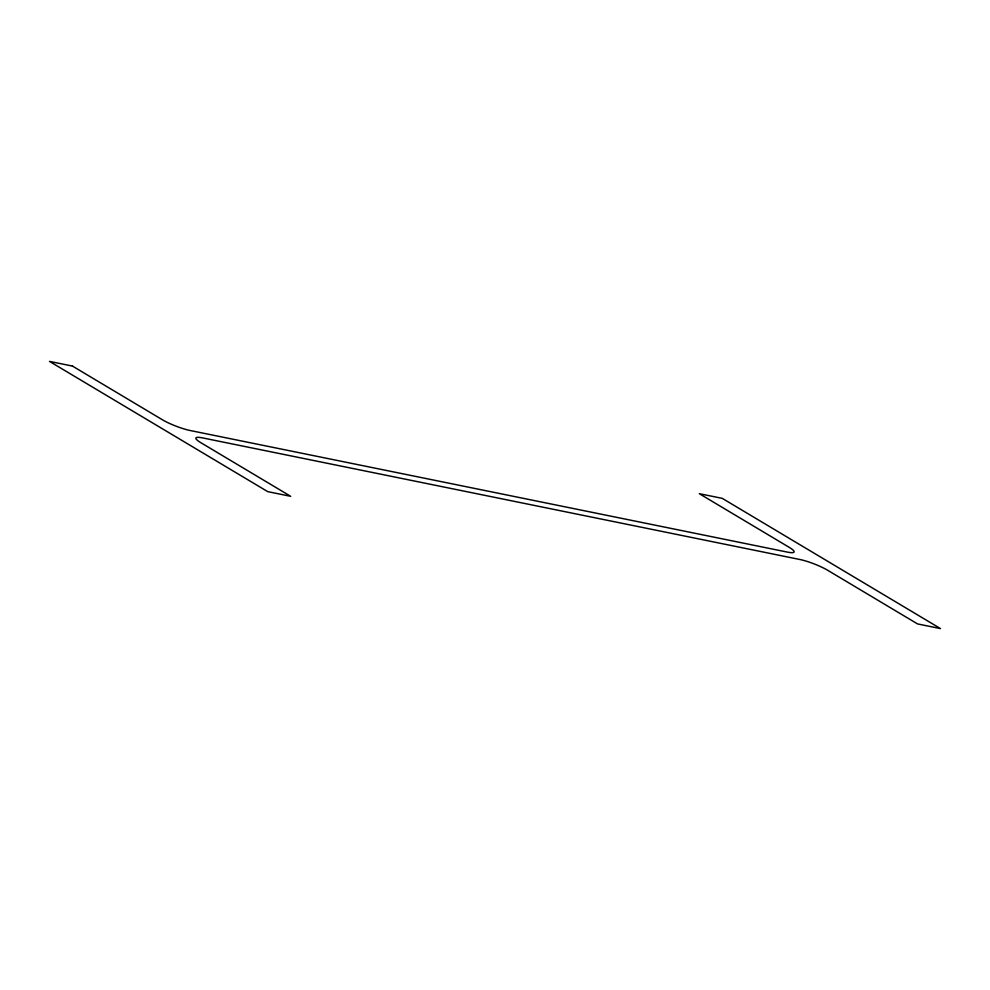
<?xml version="1.0" encoding="UTF-8"?>
<svg xmlns="http://www.w3.org/2000/svg" width="990" height="990" viewBox="0 0 990 990"><rect width="100%" height="100%" fill="white"/><g stroke="black" fill="none" stroke-linecap="round" stroke-linejoin="round"><path stroke-width="1.49" d="M72.431 366.065L49.5 361.4L267.758 491.646L290.689 496.312L200.735 442.629A21.075 3.589 21.2 0 1 202.529 437.889L799.833 559.486A21.075 3.589 21.2 0 1 827.628 570.252L917.569 623.935L940.5 628.601L722.242 498.354L699.311 493.688L789.265 547.371A21.075 3.589 21.2 0 1 787.471 552.111L190.167 430.514A21.075 3.589 21.2 0 1 162.372 419.748L72.431 366.065"/></g></svg>
